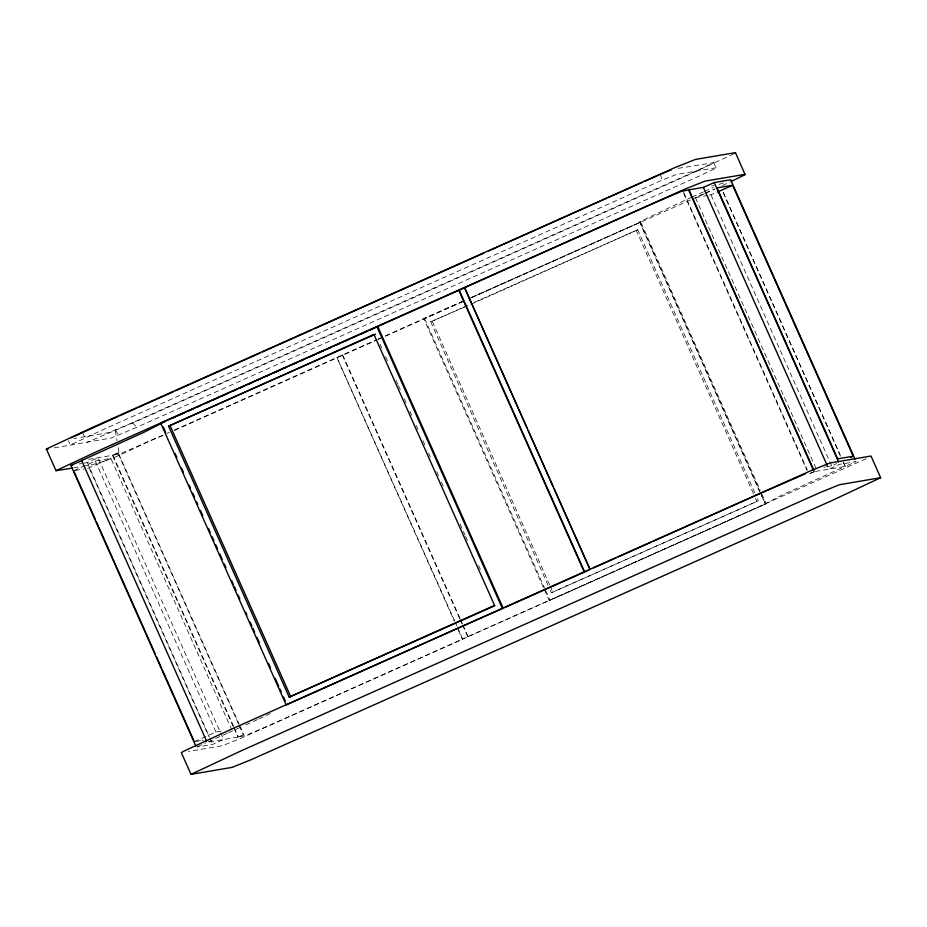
<?xml version="1.0" encoding="UTF-8"?>
<svg xmlns="http://www.w3.org/2000/svg" width="927" height="927" viewBox="0 0 927 927"><rect width="100%" height="100%" fill="white"/><g stroke="black" fill="none" stroke-linecap="round" stroke-linejoin="round"><path stroke-width="0.7" stroke-dasharray="4.63 3.48" d="M678.228 168.343L713.616 162.689A35.771 0.626 -24 0 1 682.318 177.173L132.364 422.77L108.818 432.608L77.995 437.845M713.732 162.306L716.003 168.123L698.993 176.165L136.906 427.243L111.252 438.019L53.72 447.95M759.711 491.669L639.549 221.785L690.847 197.555M733.906 153.789L689.514 174.403L141.657 419.108L87.265 442.249M866.212 458.68L241.623 737.962L222.457 745.702L188.436 751.484M716.131 167.729L676.478 174.461L662.307 180.047L103.21 429.583L70.325 444.972L68.355 440.638M722.388 185.562L730.163 181.924M258.853 718.958L270.29 713.651M245.806 724.914L257.544 719.549M704.346 193.743L691.669 199.432M705.632 193.164L714.659 189.062M692.075 196.999L703.257 191.959M228.482 732.747L234.647 729.955M235.875 729.398L239.572 727.73M704.52 191.402L713.338 187.451M227.242 733.303L207.08 742.33L237.915 737.092L243.731 734.613L239.687 725.528M84.137 463.106L87.277 462.573L98.077 457.741L223.546 739.537L212.735 744.369L197.034 747.035M73.673 470.707L95.284 461.055L110.892 458.401L231.53 729.364M88.598 459.352L112.457 455.308L118.274 452.816L239.108 724.23M233.708 726.641L112.862 455.238L118.274 452.816M723.419 182.978L716.675 185.122M87.81 468.309L110.892 458.401M166.733 433.454L169.259 432.318M174.322 430.058L376.663 339.688M377.961 339.097L462.55 301.321M471.484 297.335L640.731 221.959L760.198 490.279M162.978 435.122L120.498 453.604L112.862 455.238M543.407 587.463L423.732 318.656L464.612 300.626M468.436 298.911L640.731 221.959M816.038 468.517L695.401 197.555L704.3 193.581M705.574 193.013L714.474 189.038M162.967 435.586C137.196 445.296 113.256 461.484 85.782 465.817M174.566 430.406L376.721 340.116M377.949 339.56L382.886 337.358M385.354 336.258L466.605 299.966M471.519 297.764L690.406 200M709.607 195.145L716.096 192.642M547.996 585.192L430.731 321.808L469.016 304.705M474.172 302.399L637.741 229.792L754.96 493.083M430.731 321.808L466.976 306.061M470.823 304.346L637.741 229.792M194.311 741.67L215.921 732.017L223.731 730.685M197.509 746.617L205.921 742.863M814.068 471.692L808.657 474.103L814.474 471.623M825.969 466.826L831.646 465.864L836.733 463.593M550.186 590.117L551.368 592.759L758.379 500.754L755.528 494.358M551.368 592.759L758.379 500.754M234.276 727.938L238.332 737.023L243.731 734.613M815.436 471.449L845.273 466.385L856.084 461.553L839.653 464.346L828.854 469.178L827.093 465.238M458.262 630.059L462.306 639.143L766.189 503.755L761.867 494.045M457.521 627.382L462.724 639.074L269.908 725.169L245.655 735.505L238.332 737.023M544.508 589.943L549.19 600.453L550.012 600.314L766.189 503.755M711.6 185.991L714.138 185.562M695.401 197.555L708.17 195.388M74.102 438.506L76.686 438.065M79.062 463.963L81.599 463.535M73.836 467.845L81.785 466.501M75.133 470.464L84.009 468.958M823.836 467.185L825.111 466.976M195.771 741.415L200.835 740.557M202.109 740.337L203.384 740.128M132.364 422.77L136.906 427.243M115.319 430.105L118.772 435.087M82.433 432.457L85.029 437.787M723.303 192.445L840.036 454.624M843.535 462.469L845.273 466.385M723.176 192.561L840.974 457.15M843.338 462.446L845.1 466.42L781.89 495.099L765.204 503.917L759.897 492.017M711.009 194.913L831.646 465.864M683.605 192.237L807.336 470.14M683.778 193.604L806.93 470.209M639.908 222.098L759.561 490.823M760.14 492.133L765.378 503.894M636.096 230.07L753.373 493.477M755.563 498.378L756.733 501.032M432.364 321.518L549.584 584.798M550.151 586.073L553.002 592.48M424.554 318.517L544.531 587.996M545.644 590.511L550.012 600.314M380.07 344.276L381.75 348.065M385.574 356.628L388.517 363.245M396.165 380.429L397.926 384.392M398.517 385.713L400.279 389.676M404.369 398.853L406.061 402.642M410.001 411.495L411.692 415.296M416.177 425.366L417.938 429.328M422.944 440.58L425.586 446.513M428.529 453.118L430.29 457.081M436.768 471.623L438.529 475.586M441.472 482.202L443.245 486.165M460.105 524.033L465.018 535.064M465.609 536.385L467.428 540.476M478.552 565.47L480.313 569.433M342.666 354.867L460.035 618.483M460.615 619.781L462.341 623.674M462.921 624.972L468.123 636.664M342.248 354.937L459.618 618.552M460.198 619.85L461.936 623.744M462.515 625.041L467.718 636.733M454.624 620.893L336.849 357.347L454.218 620.963M455.203 622.191L456.941 626.084M117.856 452.886L238.691 724.3M239.27 725.598L243.326 734.682M112.457 455.308L233.291 726.71M233.871 728.008L237.915 737.092M95.284 461.055L215.921 732.017M87.277 462.573L209.456 737.011M210.012 738.24L212.735 744.369M89.27 468.065L208.772 736.455M660.198 174.496L662.307 180.047M115.284 430.707L116.987 440.615M118.192 447.695L119.409 454.775"/><path stroke-width="1.39" d="M735.111 153.198L735.459 152.631L745.123 174.67L731.461 181.321M191.008 774.369L240.939 750.928L820.418 492.434L839.584 484.682L880.65 477.706L870.998 456.038L829.932 463.013L810.766 470.754L231.286 729.248L183.558 751.287L181.356 752.689L191.008 774.369L232.109 767.382L251.275 759.63L830.708 501.148L880.65 477.706M72.515 468.077L56.026 470.661L46.35 449.027L92.248 427.544L674.566 167.752L695.354 159.444L735.459 152.631M56.026 470.661L100.417 449.885L684.462 189.328L704.96 181.136L745.099 174.311M70.985 437.834L118.749 416.153M119.989 415.597L137.312 407.857M138.587 407.289L153.94 400.429M155.226 399.861L172.967 391.936M175.47 390.823L189.224 384.67M190.475 384.114L207.949 376.316M209.189 375.759L242.723 360.777M243.963 360.221L260.058 353.036M262.538 351.936L276.13 345.852M277.37 345.308L294.659 337.579M295.898 337.034L311.947 329.861M314.415 328.761L363.79 306.71M365.018 306.153L397.127 291.82M398.355 291.263L415.655 283.546M416.895 282.99L467.614 260.336M468.853 259.78L483.755 253.129M488.714 250.916L502.376 244.809M503.616 244.253L536.096 229.757M537.336 229.189L571.252 214.044M572.515 213.488L606.606 198.262M607.869 197.694L642.029 182.445M572.735 530.615L590.082 569.572L464.624 287.776L160.73 423.164L286.2 704.96L295.759 700.696M165.4 421.31L144.832 431.855L81.622 460.545L206.536 741.021M171.819 418.448L175.493 416.802M177.949 415.702L184.079 412.967M189.05 410.754L192.816 409.062M196.594 407.382L200.359 405.702M205.435 403.43L209.282 401.715M213.129 400L219.537 397.138M222.098 395.991L227.242 393.685M232.376 391.391L236.234 389.676M240.093 387.95L243.94 386.235M249.085 383.94L252.932 382.214M256.791 380.487L260.649 378.772M265.782 376.478L269.641 374.751M273.488 373.036L279.919 370.163M283.778 368.436L286.339 367.289M292.77 364.427L296.617 362.7M300.475 360.985L303.048 359.838M309.456 356.965L314.601 354.67M317.161 353.523L323.581 350.661M327.428 348.946L331.275 347.231M336.397 344.937L340.174 343.245M343.963 341.553L347.741 339.873M352.781 337.613L356.455 335.98M361.345 333.79L366.235 331.611M370.035 329.908L375.168 327.613M464.207 287.845L655.238 202.538L681.09 191.483L688.599 189.896L813.489 470.383M195.771 745.945L70.846 465.366L82.433 460.406M168.552 426.177L373.929 334.438L494.566 605.401L289.189 697.127L168.552 426.177L375.562 334.16M813.894 470.313L689.016 189.826L703.384 187.381L714.196 182.549L730.627 179.768L855.007 459.132M717.359 192.074L732.62 185.249L853.257 456.211L850.719 457.347M289.189 697.127L494.891 605.702M297.034 700.128L409.699 649.792M410.985 649.224L426.408 642.33M427.695 641.762L443.106 634.879M444.392 634.3L459.78 627.428M461.055 626.861L503.199 608.263L377.741 326.466M504.508 607.683L589.004 570.059M593.604 567.88L615.899 557.927M618.518 556.756L651.252 542.133M653.871 540.962L665.656 535.702M666.942 535.122L702.944 519.05M704.253 518.46L738.216 503.291M739.491 502.724L761.171 493.037M762.446 492.469L805.563 473.697M644.589 181.31L658.9 175.064M660.198 174.496L671.461 169.803M732.62 185.249L717.023 187.903L837.66 458.853L853.257 456.211M48.517 448.83L46.35 449.027M70.846 465.366L72.735 465.041M714.196 182.549L838.564 461.901M703.384 187.381L827.116 465.284M465.203 289.073L499.885 366.988M500.464 368.286L518.39 408.552M518.969 409.85L527.057 428.031M528.216 430.626L553.083 486.466M554.242 489.062L572.156 529.317M459.213 290.197L584.682 571.982M458.807 290.267L584.265 572.052M376.918 326.605L502.376 608.402M170.197 425.899L290.835 696.849M163.303 426.953L165.643 432.295M175.064 453.465L176.837 457.428M181.553 468.019L183.314 471.982M189.201 485.215L190.383 487.857M192.746 493.083L194.438 496.872M196.686 501.936L197.81 504.462M200.394 510.348L202.758 515.644M208.517 528.494L210.209 532.295M212.179 536.814L213.94 540.777M215.84 544.949L217.532 548.738M219.838 554.01L222.19 559.305M224.288 563.917L225.979 567.718M231.611 580.464L233.384 584.439M234.427 586.687L236.118 590.487M238.088 595.018L239.861 598.993M245.748 612.214L246.93 614.868M250.197 622.11L251.889 625.91M253.013 628.436L254.693 632.226M256.953 637.289L259.293 642.643M268.726 663.813L270.487 667.788M275.203 678.367L278.737 686.304M280.035 689.143L281.205 691.751M283.535 696.988L285.273 700.905M74.241 471.994L95.122 518.9M96.246 521.426L98.505 526.49M99.062 527.753L114.276 561.913M114.832 563.176L130.047 597.324M130.603 598.599L145.817 632.747M146.373 634.01L155.388 654.253M156.512 656.791L161.588 668.17M162.144 669.433L168.911 684.613M169.467 685.876L194.311 741.67"/></g></svg>
